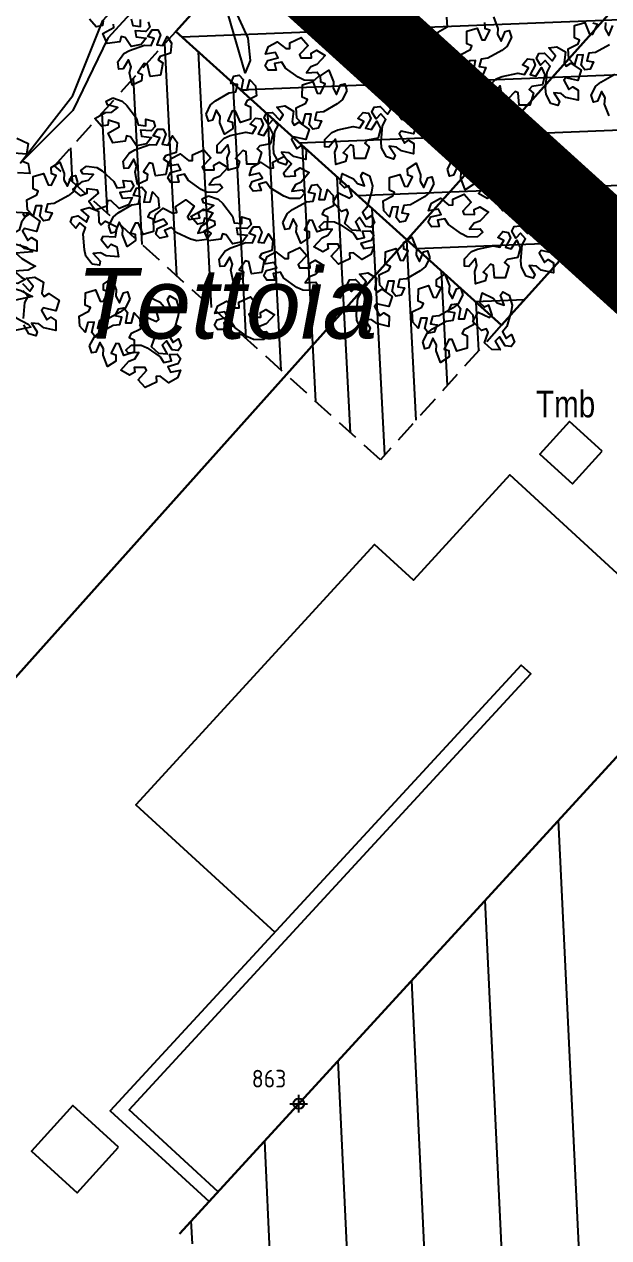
# Model space of a CAD drawing. Extents: x 9555 to 11275, y -8412 to -6382.
# Drawn here: x 10034.54 to 10041.16, y -8107.61 to -8093.87 of the extents above; entities that cross this region are included whole.
import ezdxf
from ezdxf.enums import TextEntityAlignment as Align

# ---------------------------------------------------------------- set-up
doc = ezdxf.new("R2010")
doc.units = 0
doc.header["$MEASUREMENT"] = 0
doc.header["$XCLIPFRAME"] = 2
doc.header["$PDMODE"] = 33
doc.header["$PDSIZE"] = 0.12
doc.linetypes.add('HIDDEN', pattern=[0.375, 0.25, -0.125])
doc.linetypes.add('TRATTEGGIATA', pattern=[0.75, 0.5, -0.25])
doc.layers.get('0').update_dxf_attribs({"color": 53, "lineweight": 50})
for name, color, linetype in [('02_CAT', 7, 'Continuous'), ('GEI-Nome_P', 6, 'Continuous'), ('GEI-Punti', 7, 'Continuous'), ('GEI-Simboli', 6, 'Continuous'), ('Immagine', 181, 'Continuous'), ('Ril-Albero', 104, 'Continuous'), ('Ril-Fabbr-Tettoia', 7, 'HIDDEN'), ('Ril-Fabbr_Retino', 8, 'Continuous'), ('Ril-Muretto', 200, 'Continuous'), ('Ril-Struttura_cls', 4, 'Continuous'), ('Ril-Tombino', 5, 'Continuous')]:
    doc.layers.add(name, color=color, linetype=linetype)
for name, color, linetype, lineweight in [('Fgl.957E_Estratto', 5, 'Continuous', 30), ('Ril-Fabbr', 9, 'Continuous', 30), ('Ril-Fabbr_Container-Prefabbricato', 7, 'Continuous', 30), ('x Area Rilievo', 1, 'Continuous', 15)]:
    doc.layers.add(name, color=color, linetype=linetype, lineweight=lineweight)
doc.styles.add('ArialCorsivo', font='ariali.ttf')
doc.styles.add('HELVLA', font='helvl', dxfattribs={"width": 0.8})
doc.styles.get("Standard").update_dxf_attribs({"font": 'isocp.shx'})
picture_1 = doc.add_image_def('image2.png', size_in_pixel=(4950, 3510))
picture_2 = doc.add_image_def('image3.png', size_in_pixel=(3510, 4950))

# ---------------------------------------------------------------- blocks, each defined once
blk = doc.blocks.new('ALB_02Generico')
at = {"layer": 'Ril-Albero'}
blk.add_lwpolyline([(-0.088, 1.527), (-0.035, 1.617), (0.037, 1.727), (0.041, 1.607), (0.111, 1.534), (0.164, 1.623), (0.226, 1.697), (0.221, 1.593), (0.332, 1.652), (0.317, 1.564), (0.314, 1.459), (0.4, 1.486), (0.516, 1.609), (0.591, 1.64), (0.569, 1.567), (0.568, 1.515), (0.562, 1.411), (0.54, 1.338), (0.627, 1.365), (0.645, 1.425), (0.726, 1.519), (0.77, 1.532), (0.749, 1.328), (0.707, 1.236), (0.724, 1.204), (0.744, 1.224), (0.799, 1.274), (0.885, 1.34), (0.935, 1.378), (0.933, 1.286), (0.904, 1.189), (0.886, 1.128), (0.923, 1.117), (0.981, 1.139), (1.06, 1.181), (1.132, 1.199), (1.147, 1.115), (1.129, 1.055), (1.054, 0.985), (1.008, 0.92), (0.901, 0.872), (1.137, 0.868), (1.267, 0.907), (1.363, 0.919), (1.441, 0.869), (1.329, 0.757), (1.279, 0.68), (1.364, 0.654), (1.451, 0.681), (1.502, 0.678), (1.62, 0.669), (1.55, 0.571), (1.535, 0.523), (1.525, 0.487), (1.462, 0.453), (1.359, 0.418), (1.444, 0.353), (1.542, 0.324), (1.601, 0.306), (1.667, 0.259), (1.492, 0.245), (1.553, 0.188), (1.642, 0.134), (1.699, 0.104), (1.62, 0.062), (1.472, 0.054), (1.546, -0.009), (1.591, -0.035), (1.513, -0.077), (1.312, -0.043), (1.434, -0.119), (1.543, -0.152), (1.668, -0.216), (1.486, -0.254), (1.37, -0.245), (1.348, -0.318), (1.376, -0.353), (1.496, -0.442), (1.621, -0.507), (1.649, -0.541), (1.466, -0.579), (1.293, -0.539), (1.45, -0.679), (1.386, -0.673), (1.408, -0.773), (1.333, -0.802), (1.2, -0.762), (1.279, -0.852), (1.35, -0.926), (1.184, -0.902), (1.291, -0.987), (1.228, -1.022), (1.302, -1.083), (1.03, -1.107), (0.932, -1.037), (0.879, -0.994), (0.875, -1.099), (0.932, -1.17), (0.932, -1.342), (0.859, -1.451), (0.804, -1.461), (0.773, -1.345), (0.706, -1.26), (0.656, -1.337), (0.68, -1.437), (0.603, -1.599), (0.471, -1.559), (0.377, -1.478), (0.356, -1.326), (0.296, -1.439), (0.283, -1.528), (0.189, -1.487), (0.196, -1.423), (0.117, -1.465), (0.091, -1.549), (0.008, -1.471), (-0.074, -1.658), (-0.092, -1.719), (-0.179, -1.613), (-0.222, -1.535), (-0.231, -1.479), (-0.303, -1.496), (-0.328, -1.581), (-0.448, -1.585), (-0.399, -1.508), (-0.373, -1.423), (-0.46, -1.449), (-0.519, -1.339), (-0.604, -1.446), (-0.736, -1.445), (-0.859, -1.42), (-0.95, -1.327), (-0.921, -1.271), (-0.969, -1.256), (-1.053, -1.23), (-1.039, -1.182), (-0.938, -1.107), (-0.912, -1.023), (-0.94, -1.027), (-1.035, -1.037), (-1.135, -1.061), (-1.227, -1.059), (-1.328, -1.002), (-1.261, -0.957), (-1.196, -0.87), (-1.257, -0.852), (-1.342, -0.826), (-1.266, -0.757), (-1.283, -0.725), (-1.333, -0.71), (-1.26, -0.601), (-1.153, -0.553), (-1.237, -0.528), (-1.37, -0.528), (-1.49, -0.531), (-1.558, -0.497), (-1.61, -0.362), (-1.494, -0.372), (-1.407, -0.345), (-1.393, -0.296), (-1.478, -0.271), (-1.561, -0.245), (-1.498, -0.211), (-1.425, -0.141), (-1.253, -0.14), (-1.141, -0.122), (-1.163, -0.062), (-1.303, -0.046), (-1.488, -0.044), (-1.589, 0.013), (-1.644, 0.136), (-1.58, 0.13), (-1.525, 0.18), (-1.582, 0.21), (-1.529, 0.259), (-1.583, 0.382), (-1.496, 0.368), (-1.417, 0.41), (-1.467, 0.466), (-1.347, 0.508), (-1.519, 0.639), (-1.379, 0.624), (-1.312, 0.669), (-1.458, 0.793), (-1.342, 0.785), (-1.308, 0.946), (-1.175, 0.906), (-1.212, 1.128), (-1.083, 1.076), (-0.98, 1.071), (-0.982, 1.151), (-1.078, 1.18), (-1.042, 1.301), (-0.977, 1.255), (-0.879, 1.225), (-0.844, 1.215), (-0.826, 1.275), (-0.933, 1.401), (-0.848, 1.375), (-0.739, 1.342), (-0.714, 1.427), (-0.749, 1.53), (-0.642, 1.444), (-0.52, 1.368), (-0.452, 1.242), (-0.419, 1.35), (-0.499, 1.481), (-0.448, 1.65), (-0.42, 1.615), (-0.359, 1.636), (-0.302, 1.698), (-0.273, 1.663), (-0.243, 1.588), (-0.147, 1.598), (-0.145, 1.559)], close=True, dxfattribs=at)
at = {"layer": 'Ril-Albero', "const_width": 0.113, "flags": 128}
blk.add_lwpolyline([(-0.056, 0, 1), (0.056, 0, 1)], format="xyb", close=True, dxfattribs=at)
blk = doc.blocks.new('ALB_PIOPPO')
at = {"layer": 'Ril-Albero'}
for points in [[(-0.0092, -0.1201), (-0.0656, -0.3295), (-0.1623, -0.4342), (-0.2751, -0.6677), (-0.4444, -0.8368), (-0.2751, -0.6194), (-0.1784, -0.3778), (-0.0978, -0.2892), (-0.0656, -0.1926)], [(0.152, -0.1362), (0.2245, -0.2812), (0.2487, -0.3456), (0.289, -0.4342), (0.2971, -0.5066), (0.281, -0.5469), (0.2245, -0.3536), (0.2004, -0.2892), (0.1198, -0.2006), (0.0956, -0.1443)], [(-0.0869, -0.3725), (-0.0816, -0.3938), (-0.0572, -0.3965), (-0.0567, -0.3749)], [(-0.032, -0.3818), (-0.0268, -0.3987), (-0.04, -0.4126), (-0.04, -0.4126), (-0.0743, -0.4106), (-0.071, -0.4298), (-0.0385, -0.4341), (-0.0552, -0.4546), (-0.087, -0.4611), (-0.1071, -0.4323), (-0.1194, -0.4289), (-0.1242, -0.4465), (-0.1242, -0.4465), (-0.1642, -0.4514), (-0.1785, -0.42), (-0.1436, -0.4003), (-0.1443, -0.3896)], [(-0.1773, -0.3789), (-0.1802, -0.3942), (-0.2002, -0.3977), (-0.222, -0.3733)], [(0.9304, -0.3672), (0.9333, -0.3995), (0.9024, -0.4162), (0.8975, -0.428), (0.9145, -0.4348), (0.9145, -0.4348), (0.9148, -0.4751), (0.882, -0.4857), (0.8664, -0.4488), (0.8557, -0.4483), (0.8413, -0.4799), (0.8562, -0.4845), (0.8574, -0.5047), (0.8307, -0.5236), (0.8151, -0.4867), (0.816, -0.4666), (0.804, -0.446), (0.7919, -0.4776), (0.7787, -0.4811), (0.7711, -0.4586), (0.7854, -0.429), (0.8011, -0.4157), (0.8453, -0.3894)], [(1.4567, -0.456), (1.4118, -0.4812), (1.39, -0.4835), (1.384, -0.5073), (1.4053, -0.5108), (1.3951, -0.5342), (1.3776, -0.5371), (1.3657, -0.5221), (1.3657, -0.5221), (1.3724, -0.4884), (1.3529, -0.489), (1.3442, -0.5206), (1.3261, -0.5012), (1.3241, -0.4689), (1.3554, -0.4529), (1.3605, -0.4412), (1.3438, -0.434), (1.3438, -0.434), (1.3444, -0.3937), (1.3775, -0.3839), (1.3922, -0.4212), (1.4029, -0.422), (1.418, -0.3908), (1.4033, -0.3857)], [(1.4444, -0.3846), (1.443, -0.4047), (1.4545, -0.4256), (1.4674, -0.3942)], [(1.0822, -0.3658), (1.0969, -0.403), (1.0955, -0.4231), (1.107, -0.444), (1.1199, -0.4127), (1.1331, -0.4096), (1.1402, -0.4322), (1.1252, -0.4614), (1.1092, -0.4744), (1.0644, -0.4996), (1.0425, -0.502), (1.0365, -0.5257), (1.0578, -0.5292), (1.0476, -0.5527), (1.0301, -0.5555), (1.0182, -0.5406), (1.0182, -0.5406), (1.0249, -0.5068), (1.0054, -0.5074), (0.9967, -0.5391), (0.9786, -0.5197), (0.9766, -0.4873), (1.0079, -0.4714), (1.0131, -0.4596), (0.9963, -0.4524), (0.9963, -0.4524), (0.9969, -0.4121), (1.03, -0.4024), (1.0447, -0.4397), (1.0554, -0.4404), (1.0705, -0.4092), (1.0558, -0.4042), (1.055, -0.384)], [(1.4559, -0.6849), (1.4414, -0.6476), (1.4429, -0.6275), (1.4315, -0.6066), (1.4184, -0.6379), (1.4052, -0.6409), (1.3982, -0.6182), (1.4133, -0.5891), (1.4294, -0.5762), (1.4743, -0.5511)], [(-0.4563, -0.7566), (-0.4202, -0.7744), (-0.4254, -0.8084), (-0.4654, -0.8058)], [(-0.438, -0.831), (-0.4194, -0.8389), (-0.4146, -0.8713), (-0.4545, -0.8686)], [(-0.4372, -1.0005), (-0.4304, -1.0113), (-0.415, -1.0016), (-0.415, -1.0016), (-0.3821, -1.0249), (-0.3928, -1.0577), (-0.4318, -1.0487), (-0.4385, -1.0571), (-0.4213, -1.0872), (-0.4088, -1.0779), (-0.3918, -1.0887), (-0.3921, -1.1215), (-0.4311, -1.1125), (-0.4469, -1.1)], [(-0.435, -1.3383), (-0.4305, -1.2871), (-0.4201, -1.2677), (-0.4363, -1.2493)], [(-0.4381, -1.2258), (-0.4141, -1.2504), (-0.4036, -1.234), (-0.4248, -1.209), (-0.3985, -1.205), (-0.3707, -1.2216), (-0.3753, -1.2565), (-0.3685, -1.2673), (-0.3531, -1.2576), (-0.3531, -1.2576), (-0.3202, -1.2809), (-0.3309, -1.3137), (-0.3699, -1.3047), (-0.3766, -1.3132), (-0.3594, -1.3432), (-0.3469, -1.3339), (-0.3299, -1.3448), (-0.3302, -1.3775), (-0.3692, -1.3685), (-0.385, -1.356), (-0.4087, -1.3537), (-0.3902, -1.382), (-0.3951, -1.3947), (-0.4178, -1.3877), (-0.4334, -1.3588)]]:
    blk.add_lwpolyline(points, dxfattribs=at)
for points in [[(-0.1301, -0.5109), (-0.1106, -0.4845), (-0.0927, -0.4743), (-0.0443, -0.4568), (-0.0224, -0.458), (-0.0126, -0.4356), (-0.0331, -0.4287), (-0.0191, -0.4072), (-0.0014, -0.4073), (0.0079, -0.4239), (0.0079, -0.4239), (-0.0042, -0.4562), (0.0151, -0.4587), (0.0289, -0.4289), (0.0435, -0.451), (0.0402, -0.4833), (0.0067, -0.4939), (-0.0002, -0.5046), (0.0151, -0.5145), (0.0151, -0.5145), (0.0079, -0.5541), (-0.0263, -0.5583), (-0.0347, -0.5192), (-0.0452, -0.5167), (-0.0652, -0.5449), (-0.0514, -0.5523), (-0.054, -0.5724), (-0.0838, -0.5859), (-0.0922, -0.5468), (-0.0875, -0.5272), (-0.0955, -0.5047), (-0.1134, -0.5335), (-0.1269, -0.5344)], [(0.7173, -0.5811), (0.6973, -0.5551), (0.6924, -0.5351), (0.6887, -0.4838), (0.6959, -0.463), (0.6769, -0.4474), (0.6647, -0.4653), (0.6478, -0.446), (0.6528, -0.429), (0.6713, -0.4246), (0.6713, -0.4246), (0.699, -0.445), (0.7068, -0.4271), (0.6819, -0.4058), (0.7071, -0.3977), (0.7373, -0.4097), (0.7383, -0.4448), (0.7467, -0.4544), (0.7604, -0.4423), (0.7604, -0.4423), (0.7966, -0.4601), (0.7913, -0.4941), (0.7513, -0.4915), (0.7461, -0.5009), (0.7678, -0.5279), (0.7787, -0.5167), (0.7973, -0.5247), (0.8022, -0.557), (0.7622, -0.5544), (0.7447, -0.5446), (0.7208, -0.5461), (0.7436, -0.5711), (0.7408, -0.5844)], [(0.5037, -0.5711), (0.4709, -0.5698), (0.4524, -0.5608), (0.4106, -0.5309), (0.3992, -0.5121), (0.3751, -0.5167), (0.381, -0.5375), (0.3554, -0.5381), (0.3454, -0.5235), (0.3539, -0.5064), (0.3539, -0.5064), (0.3873, -0.4982), (0.3785, -0.4808), (0.3462, -0.4863), (0.3561, -0.4617), (0.3846, -0.4462), (0.4123, -0.4678), (0.4251, -0.4675), (0.4245, -0.4492), (0.4245, -0.4492), (0.4613, -0.4328), (0.4841, -0.4586), (0.4565, -0.4877), (0.4604, -0.4977), (0.4951, -0.4982), (0.4934, -0.4827), (0.5114, -0.4735), (0.5394, -0.4904), (0.5118, -0.5195), (0.4931, -0.5267), (0.479, -0.546), (0.5128, -0.5445), (0.5212, -0.5551)], [(1.268, -0.645), (1.2524, -0.6161), (1.2507, -0.5956), (1.2553, -0.5443), (1.2657, -0.525), (1.2495, -0.5066), (1.2346, -0.5222), (1.221, -0.5005), (1.2286, -0.4845), (1.2476, -0.4831), (1.2476, -0.4831), (1.2717, -0.5077), (1.2822, -0.4913), (1.261, -0.4662), (1.2872, -0.4623), (1.3151, -0.4789), (1.3105, -0.5138), (1.3173, -0.5246), (1.3327, -0.5149), (1.3327, -0.5149), (1.3655, -0.5382), (1.3549, -0.571), (1.3159, -0.562), (1.3092, -0.5704), (1.3263, -0.6005), (1.3388, -0.5912), (1.3559, -0.6021), (1.3556, -0.6348), (1.3165, -0.6258), (1.3008, -0.6133), (1.277, -0.6109), (1.2955, -0.6393), (1.2906, -0.652)], [(1.0686, -0.5894), (1.0915, -0.5659), (1.1106, -0.5582), (1.1609, -0.5473), (1.1825, -0.5514), (1.1952, -0.5305), (1.1758, -0.5209), (1.1925, -0.5015), (1.2101, -0.5039), (1.217, -0.5217), (1.217, -0.5217), (1.2008, -0.552), (1.2195, -0.5571), (1.2371, -0.5294), (1.2487, -0.5533), (1.2412, -0.5848), (1.2065, -0.5909), (1.1982, -0.6005), (1.2121, -0.6124), (1.2121, -0.6124), (1.1996, -0.6507), (1.1652, -0.6503), (1.1621, -0.6104), (1.152, -0.6065), (1.1284, -0.6318), (1.1411, -0.641), (1.1358, -0.6605), (1.1045, -0.67), (1.1014, -0.63), (1.1087, -0.6113), (1.1038, -0.5879), (1.0822, -0.614), (1.0687, -0.6131)], [(0.6092, -0.6046), (0.5942, -0.6338), (0.5782, -0.6468), (0.5334, -0.672), (0.5115, -0.6744), (0.5055, -0.6982), (0.5269, -0.7016), (0.5166, -0.7251), (0.4991, -0.7279), (0.4873, -0.713), (0.4873, -0.713), (0.4939, -0.6792), (0.4745, -0.6798), (0.4658, -0.7115), (0.4477, -0.6921), (0.4456, -0.6597), (0.477, -0.6438), (0.4821, -0.6321), (0.4653, -0.6248), (0.4653, -0.6248), (0.466, -0.5846), (0.499, -0.5748), (0.5137, -0.6121), (0.5245, -0.6128), (0.5396, -0.5817), (0.5248, -0.5766), (0.5241, -0.5564), (0.5513, -0.5382), (0.5659, -0.5754), (0.5645, -0.5955), (0.576, -0.6164), (0.589, -0.5851), (0.6022, -0.582)], [(0.9567, -0.5862), (0.9417, -0.6154), (0.9257, -0.6284), (0.8809, -0.6536), (0.859, -0.656), (0.853, -0.6797), (0.8744, -0.6832), (0.8641, -0.7067), (0.8466, -0.7095), (0.8347, -0.6945), (0.8347, -0.6945), (0.8414, -0.6608), (0.8219, -0.6614), (0.8132, -0.693), (0.7952, -0.6736), (0.7931, -0.6413), (0.8245, -0.6253), (0.8296, -0.6136), (0.8128, -0.6064), (0.8128, -0.6064), (0.8135, -0.5661), (0.8465, -0.5564), (0.8612, -0.5936), (0.872, -0.5944), (0.8871, -0.5632), (0.8723, -0.5582), (0.8716, -0.538), (0.8988, -0.5197), (0.9134, -0.557), (0.912, -0.5771), (0.9235, -0.598), (0.9365, -0.5667), (0.9497, -0.5636)], [(0.1548, -0.6796), (0.1691, -0.65), (0.1847, -0.6367), (0.2289, -0.6104), (0.2507, -0.6074), (0.2561, -0.5835), (0.2347, -0.5806), (0.2444, -0.5569), (0.2618, -0.5536), (0.274, -0.5683), (0.274, -0.5683), (0.2682, -0.6022), (0.2877, -0.6011), (0.2956, -0.5692), (0.3141, -0.5882), (0.317, -0.6205), (0.286, -0.6372), (0.2812, -0.649), (0.2982, -0.6558), (0.2982, -0.6558), (0.2985, -0.6961), (0.2657, -0.7067), (0.2501, -0.6698), (0.2393, -0.6693), (0.225, -0.7009), (0.2399, -0.7055), (0.2411, -0.7257), (0.2144, -0.7446), (0.1988, -0.7077), (0.1997, -0.6876), (0.1877, -0.667), (0.1755, -0.6986), (0.1624, -0.7021)], [(-0.1468, -0.6272), (-0.1158, -0.638), (-0.1007, -0.6521), (-0.0696, -0.693), (-0.0642, -0.7143), (-0.0399, -0.717), (-0.0394, -0.6954), (-0.0147, -0.7023), (-0.0095, -0.7192), (-0.0227, -0.733), (-0.0227, -0.733), (-0.057, -0.7311), (-0.0537, -0.7503), (-0.0212, -0.7545), (-0.0379, -0.7751), (-0.0696, -0.7816), (-0.0898, -0.7528), (-0.1021, -0.7493), (-0.1069, -0.7669), (-0.1069, -0.7669), (-0.1469, -0.7718), (-0.1611, -0.7405), (-0.1262, -0.7208), (-0.127, -0.71), (-0.1599, -0.6994), (-0.1629, -0.7147), (-0.1828, -0.7182), (-0.2046, -0.6938), (-0.1697, -0.6741), (-0.1497, -0.6728), (-0.1305, -0.6585), (-0.1634, -0.65), (-0.1682, -0.6373)], [(0.3895, -0.8358), (0.3739, -0.807), (0.3723, -0.7864), (0.3769, -0.7352), (0.3873, -0.7158), (0.3711, -0.6974), (0.3561, -0.7131), (0.3426, -0.6913), (0.3501, -0.6753), (0.3692, -0.674), (0.3692, -0.674), (0.3932, -0.6986), (0.4037, -0.6821), (0.3826, -0.6571), (0.4088, -0.6532), (0.4366, -0.6698), (0.4321, -0.7046), (0.4388, -0.7155), (0.4543, -0.7057), (0.4543, -0.7057), (0.4871, -0.7291), (0.4765, -0.7618), (0.4374, -0.7529), (0.4307, -0.7613), (0.4479, -0.7914), (0.4604, -0.7821), (0.4775, -0.7929), (0.4771, -0.8256), (0.4381, -0.8166), (0.4224, -0.8041), (0.3986, -0.8018), (0.4171, -0.8302), (0.4122, -0.8428)], [(0.737, -0.8174), (0.7214, -0.7885), (0.7198, -0.768), (0.7243, -0.7168), (0.7347, -0.6974), (0.7186, -0.679), (0.7036, -0.6946), (0.6901, -0.6729), (0.6976, -0.6569), (0.7167, -0.6555), (0.7167, -0.6555), (0.7407, -0.6801), (0.7512, -0.6637), (0.7301, -0.6387), (0.7563, -0.6347), (0.7841, -0.6513), (0.7795, -0.6862), (0.7863, -0.697), (0.8018, -0.6873), (0.8018, -0.6873), (0.8346, -0.7106), (0.824, -0.7434), (0.7849, -0.7344), (0.7782, -0.7429), (0.7954, -0.773), (0.8079, -0.7636), (0.825, -0.7745), (0.8246, -0.8072), (0.7856, -0.7982), (0.7698, -0.7857), (0.7461, -0.7834), (0.7646, -0.8117), (0.7597, -0.8244)], [(1.0629, -0.7056), (1.0479, -0.7348), (1.0319, -0.7477), (0.9871, -0.7729), (0.9652, -0.7753), (0.9592, -0.7991), (0.9806, -0.8026), (0.9703, -0.826), (0.9528, -0.8288), (0.9409, -0.8139), (0.9409, -0.8139), (0.9476, -0.7801), (0.9281, -0.7808), (0.9194, -0.8124), (0.9014, -0.793), (0.8993, -0.7606), (0.9307, -0.7447), (0.9358, -0.733), (0.919, -0.7258), (0.919, -0.7258), (0.9197, -0.6855), (0.9527, -0.6757), (0.9674, -0.713), (0.9781, -0.7138), (0.9933, -0.6826), (0.9785, -0.6775), (0.9778, -0.6573), (1.005, -0.6391), (1.0196, -0.6764), (1.0182, -0.6964), (1.0297, -0.7174), (1.0427, -0.686), (1.0558, -0.6829)], [(0.1902, -0.7802), (0.2131, -0.7567), (0.2322, -0.749), (0.2825, -0.7381), (0.304, -0.7423), (0.3168, -0.7213), (0.2974, -0.7117), (0.3141, -0.6923), (0.3316, -0.6948), (0.3386, -0.7125), (0.3386, -0.7125), (0.3223, -0.7428), (0.3411, -0.748), (0.3587, -0.7203), (0.3703, -0.7441), (0.3627, -0.7757), (0.3281, -0.7817), (0.3198, -0.7914), (0.3337, -0.8032), (0.3337, -0.8032), (0.3212, -0.8415), (0.2867, -0.8411), (0.2837, -0.8012), (0.2736, -0.7973), (0.25, -0.8227), (0.2626, -0.8319), (0.2574, -0.8514), (0.226, -0.8608), (0.223, -0.8209), (0.2302, -0.8021), (0.2254, -0.7787), (0.2038, -0.8049), (0.1903, -0.804)], [(0.5377, -0.7618), (0.5606, -0.7383), (0.5797, -0.7306), (0.6299, -0.7197), (0.6515, -0.7238), (0.6643, -0.7029), (0.6449, -0.6933), (0.6616, -0.6739), (0.6791, -0.6763), (0.6861, -0.6941), (0.6861, -0.6941), (0.6698, -0.7244), (0.6886, -0.7295), (0.7062, -0.7019), (0.7178, -0.7257), (0.7102, -0.7572), (0.6756, -0.7633), (0.6672, -0.773), (0.6812, -0.7848), (0.6812, -0.7848), (0.6687, -0.8231), (0.6342, -0.8227), (0.6311, -0.7828), (0.6211, -0.7789), (0.5975, -0.8042), (0.6101, -0.8134), (0.6049, -0.8329), (0.5735, -0.8424), (0.5705, -0.8024), (0.5777, -0.7837), (0.5729, -0.7603), (0.5513, -0.7864), (0.5378, -0.7855)], [(1.2129, -0.7067), (1.2223, -0.7382), (1.2198, -0.7586), (1.2049, -0.8078), (1.1907, -0.8247), (1.2028, -0.846), (1.2207, -0.8337), (1.2295, -0.8578), (1.2188, -0.8719), (1.1999, -0.8693), (1.1999, -0.8693), (1.1813, -0.8404), (1.1677, -0.8543), (1.1834, -0.8831), (1.1569, -0.8816), (1.133, -0.8597), (1.1446, -0.8265), (1.1402, -0.8145), (1.1231, -0.8209), (1.1231, -0.8209), (1.0957, -0.7914), (1.1128, -0.7615), (1.1492, -0.7782), (1.1574, -0.7713), (1.1468, -0.7383), (1.1326, -0.7449), (1.1181, -0.7308), (1.1251, -0.6989), (1.1615, -0.7156), (1.1744, -0.7311), (1.1971, -0.7382), (1.1848, -0.7066), (1.1922, -0.6953)], [(-0.1128, -0.8314), (-0.0932, -0.805), (-0.0753, -0.7948), (-0.027, -0.7773), (-0.005, -0.7785), (0.0048, -0.756), (-0.0157, -0.7491), (-0.0018, -0.7276), (0.0159, -0.7277), (0.0252, -0.7444), (0.0252, -0.7444), (0.0131, -0.7766), (0.0324, -0.7792), (0.0462, -0.7494), (0.0609, -0.7715), (0.0576, -0.8038), (0.0241, -0.8144), (0.0171, -0.8251), (0.0325, -0.835), (0.0325, -0.835), (0.0252, -0.8746), (-0.009, -0.8788), (-0.0174, -0.8396), (-0.0278, -0.8371), (-0.0478, -0.8654), (-0.0341, -0.8728), (-0.0367, -0.8929), (-0.0665, -0.9064), (-0.0748, -0.8672), (-0.0702, -0.8477), (-0.0781, -0.8252), (-0.096, -0.8539), (-0.1095, -0.8548)], [(0.9337, -0.857), (0.9487, -0.8278), (0.9648, -0.8149), (1.0097, -0.7899), (1.0316, -0.7876), (1.0377, -0.7638), (1.0163, -0.7603), (1.0267, -0.7368), (1.0441, -0.7341), (1.056, -0.7491), (1.056, -0.7491), (1.0492, -0.7828), (1.0687, -0.7822), (1.0775, -0.7506), (1.0955, -0.7701), (1.0974, -0.8025), (1.066, -0.8183), (1.0609, -0.83), (1.0776, -0.8373), (1.0776, -0.8373), (1.0768, -0.8775), (1.0437, -0.8872), (1.0292, -0.8499), (1.0184, -0.8491), (1.0032, -0.8802), (1.018, -0.8853), (1.0186, -0.9055), (0.9914, -0.9236), (0.9768, -0.8863), (0.9783, -0.8663), (0.9669, -0.8453), (0.9538, -0.8766), (0.9406, -0.8796)], [(0.1896, -0.9326), (0.1568, -0.9313), (0.1383, -0.9223), (0.0965, -0.8924), (0.0851, -0.8736), (0.061, -0.8782), (0.0669, -0.899), (0.0413, -0.8996), (0.0314, -0.885), (0.0399, -0.8679), (0.0399, -0.8679), (0.0733, -0.8597), (0.0645, -0.8423), (0.0321, -0.8478), (0.042, -0.8232), (0.0705, -0.8077), (0.0982, -0.8293), (0.111, -0.829), (0.1104, -0.8107), (0.1104, -0.8107), (0.1472, -0.7943), (0.17, -0.8201), (0.1425, -0.8492), (0.1463, -0.8592), (0.181, -0.8597), (0.1793, -0.8442), (0.1973, -0.835), (0.2253, -0.8519), (0.1978, -0.881), (0.179, -0.8882), (0.1649, -0.9075), (0.1988, -0.906), (0.2072, -0.9166)], [(0.4573, -0.9512), (0.4245, -0.9522), (0.4054, -0.9444), (0.3617, -0.9174), (0.349, -0.8994), (0.3253, -0.9056), (0.3326, -0.926), (0.3071, -0.9284), (0.2962, -0.9144), (0.3035, -0.8968), (0.3035, -0.8968), (0.3363, -0.8863), (0.3263, -0.8696), (0.2944, -0.8772), (0.3027, -0.8521), (0.33, -0.8346), (0.3591, -0.8543), (0.3719, -0.8532), (0.3701, -0.835), (0.3701, -0.835), (0.4057, -0.8161), (0.4302, -0.8403), (0.4046, -0.8712), (0.4092, -0.881), (0.4438, -0.8791), (0.4411, -0.8637), (0.4584, -0.8533), (0.4875, -0.8683), (0.4619, -0.8992), (0.4437, -0.9076), (0.431, -0.9278), (0.4646, -0.924), (0.4737, -0.9341)], [(-0.26, -0.9005), (-0.275, -0.9297), (-0.291, -0.9427), (-0.3358, -0.9679), (-0.3577, -0.9702), (-0.3637, -0.994), (-0.3423, -0.9975), (-0.3526, -1.0209), (-0.3701, -1.0237), (-0.382, -1.0088), (-0.382, -1.0088), (-0.3753, -0.9751), (-0.3948, -0.9757), (-0.4035, -1.0073), (-0.4215, -0.9879), (-0.4236, -0.9555), (-0.3923, -0.9396), (-0.3871, -0.9279), (-0.4039, -0.9207), (-0.4039, -0.9207), (-0.4032, -0.8804), (-0.3702, -0.8706), (-0.3555, -0.9079), (-0.3448, -0.9087), (-0.3297, -0.8775), (-0.3444, -0.8724), (-0.3451, -0.8522), (-0.318, -0.834), (-0.3033, -0.8713), (-0.3047, -0.8913), (-0.2932, -0.9123), (-0.2803, -0.8809), (-0.2671, -0.8778)], [(-0.231, -0.847), (-0.1985, -0.8518), (-0.1811, -0.8627), (-0.1428, -0.8971), (-0.1335, -0.917), (-0.1091, -0.9151), (-0.1127, -0.8937), (-0.0872, -0.8959), (-0.0789, -0.9115), (-0.0892, -0.9276), (-0.0892, -0.9276), (-0.1233, -0.9321), (-0.1164, -0.9504), (-0.0837, -0.9484), (-0.0962, -0.9718), (-0.1262, -0.9841), (-0.1514, -0.9596), (-0.1641, -0.9585), (-0.1656, -0.9767), (-0.1656, -0.9767), (-0.2039, -0.989), (-0.2238, -0.9609), (-0.1932, -0.935), (-0.196, -0.9246), (-0.2304, -0.9203), (-0.2304, -0.9359), (-0.2493, -0.9431), (-0.2753, -0.9232), (-0.2447, -0.8974), (-0.2253, -0.8922), (-0.2092, -0.8746), (-0.243, -0.8724), (-0.2502, -0.8609)], [(0.8903, -0.9045), (0.8754, -0.9337), (0.8593, -0.9467), (0.8145, -0.9719), (0.7927, -0.9743), (0.7866, -0.998), (0.808, -1.0015), (0.7977, -1.025), (0.7803, -1.0278), (0.7684, -1.0128), (0.7684, -1.0128), (0.775, -0.9791), (0.7556, -0.9797), (0.7469, -1.0113), (0.7288, -0.992), (0.7268, -0.9596), (0.7581, -0.9436), (0.7632, -0.9319), (0.7464, -0.9247), (0.7464, -0.9247), (0.7471, -0.8844), (0.7802, -0.8747), (0.7948, -0.9119), (0.8056, -0.9127), (0.8207, -0.8815), (0.8059, -0.8765), (0.8052, -0.8563), (0.8324, -0.838), (0.847, -0.8753), (0.8456, -0.8954), (0.8572, -0.9163), (0.8701, -0.885), (0.8833, -0.8819)], [(1.0674, -0.8539), (1.1002, -0.8543), (1.119, -0.8628), (1.1615, -0.8917), (1.1734, -0.9102), (1.1973, -0.905), (1.1909, -0.8844), (1.2165, -0.8831), (1.2268, -0.8975), (1.2187, -0.9148), (1.2187, -0.9148), (1.1855, -0.9239), (1.1948, -0.941), (1.227, -0.9347), (1.2177, -0.9595), (1.1896, -0.9758), (1.1614, -0.9548), (1.1486, -0.9555), (1.1496, -0.9737), (1.1496, -0.9737), (1.1132, -0.991), (1.0898, -0.9658), (1.1166, -0.9361), (1.1125, -0.9261), (1.0779, -0.9265), (1.0799, -0.9419), (1.0621, -0.9516), (1.0337, -0.9354), (1.0606, -0.9056), (1.0791, -0.898), (1.0927, -0.8783), (1.0589, -0.8807), (1.0503, -0.8703)], [(0.682, -0.8791), (0.6914, -0.9106), (0.6888, -0.931), (0.6739, -0.9802), (0.6598, -0.9971), (0.6719, -1.0184), (0.6897, -1.0061), (0.6985, -1.0302), (0.6879, -1.0443), (0.669, -1.0417), (0.669, -1.0417), (0.6504, -1.0128), (0.6368, -1.0267), (0.6524, -1.0555), (0.6259, -1.0541), (0.6021, -1.0321), (0.6136, -0.9989), (0.6092, -0.9869), (0.5921, -0.9933), (0.5921, -0.9933), (0.5647, -0.9638), (0.5818, -0.9339), (0.6182, -0.9506), (0.6265, -0.9437), (0.6158, -0.9108), (0.6017, -0.9173), (0.5872, -0.9032), (0.5942, -0.8713), (0.6305, -0.888), (0.6434, -0.9035), (0.6662, -0.9106), (0.6538, -0.8791), (0.6612, -0.8677)], [(-0.1593, -1.0411), (-0.145, -1.0115), (-0.1293, -0.9982), (-0.0851, -0.9719), (-0.0633, -0.9689), (-0.0579, -0.945), (-0.0794, -0.9421), (-0.0697, -0.9184), (-0.0523, -0.9151), (-0.04, -0.9298), (-0.04, -0.9298), (-0.0458, -0.9637), (-0.0264, -0.9626), (-0.0185, -0.9307), (0.0001, -0.9497), (0.0029, -0.982), (-0.028, -0.9987), (-0.0329, -1.0105), (-0.0159, -1.0173), (-0.0159, -1.0173), (-0.0156, -1.0576), (-0.0484, -1.0682), (-0.064, -1.0313), (-0.0747, -1.0308), (-0.0891, -1.0624), (-0.0742, -1.067), (-0.073, -1.0872), (-0.0997, -1.1061), (-0.1153, -1.0692), (-0.1143, -1.0491), (-0.1264, -1.0285), (-0.1385, -1.0601), (-0.1517, -1.0636)], [(0.4027, -1.0294), (0.4178, -1.0002), (0.4338, -0.9873), (0.4787, -0.9623), (0.5006, -0.96), (0.5067, -0.9362), (0.4854, -0.9327), (0.4957, -0.9092), (0.5132, -0.9065), (0.525, -0.9215), (0.525, -0.9215), (0.5183, -0.9552), (0.5377, -0.9546), (0.5465, -0.9231), (0.5645, -0.9425), (0.5665, -0.9749), (0.5351, -0.9907), (0.5299, -1.0024), (0.5467, -1.0097), (0.5467, -1.0097), (0.5458, -1.05), (0.5128, -1.0596), (0.4982, -1.0223), (0.4875, -1.0215), (0.4723, -1.0526), (0.487, -1.0577), (0.4877, -1.0779), (0.4604, -1.0961), (0.4459, -1.0587), (0.4474, -1.0387), (0.4359, -1.0177), (0.4229, -1.049), (0.4097, -1.0521)], [(1.0303, -1.076), (0.9975, -1.0748), (0.979, -1.0658), (0.9372, -1.0358), (0.9258, -1.017), (0.9017, -1.0216), (0.9076, -1.0425), (0.882, -1.0431), (0.8721, -1.0284), (0.8806, -1.0113), (0.8806, -1.0113), (0.914, -1.0031), (0.9051, -0.9857), (0.8728, -0.9912), (0.8827, -0.9667), (0.9112, -0.9511), (0.9389, -0.9728), (0.9517, -0.9724), (0.9511, -0.9542), (0.9511, -0.9542), (0.9879, -0.9377), (1.0107, -0.9635), (0.9832, -0.9926), (0.987, -1.0027), (1.0217, -1.0032), (1.02, -0.9877), (1.038, -0.9785), (1.066, -0.9954), (1.0384, -1.0244), (1.0197, -1.0316), (1.0056, -1.0509), (1.0395, -1.0494), (1.0478, -1.06)], [(0.1568, -1.0837), (0.1244, -1.0887), (0.1044, -1.0833), (0.0578, -1.0617), (0.043, -1.0454), (0.0203, -1.0544), (0.0299, -1.0738), (0.0049, -1.0792), (-0.0076, -1.0667), (-0.0025, -1.0483), (-0.0025, -1.0483), (0.0288, -1.0339), (0.0169, -1.0185), (-0.0138, -1.03), (-0.0087, -1.004), (0.0163, -0.9834), (0.0476, -0.9994), (0.0601, -0.9967), (0.0561, -0.9789), (0.0561, -0.9789), (0.0892, -0.9559), (0.1164, -0.9769), (0.0948, -1.0107), (0.1005, -1.0198), (0.1346, -1.0138), (0.1301, -0.9989), (0.146, -0.9864), (0.1767, -0.9978), (0.1551, -1.0315), (0.138, -1.0421), (0.1278, -1.0637), (0.1608, -1.0558), (0.171, -1.0647)], [(0.1629, -0.9431), (0.1939, -0.9539), (0.209, -0.9679), (0.2401, -1.0089), (0.2455, -1.0302), (0.2699, -1.0328), (0.2704, -1.0112), (0.295, -1.0181), (0.3002, -1.0351), (0.2871, -1.0489), (0.2871, -1.0489), (0.2527, -1.047), (0.2561, -1.0662), (0.2886, -1.0704), (0.2719, -1.091), (0.2401, -1.0975), (0.22, -1.0686), (0.2077, -1.0652), (0.2028, -1.0828), (0.2028, -1.0828), (0.1629, -1.0877), (0.1486, -1.0563), (0.1835, -1.0366), (0.1828, -1.0259), (0.1498, -1.0152), (0.1468, -1.0305), (0.1269, -1.0341), (0.1051, -1.0097), (0.14, -0.99), (0.1601, -0.9886), (0.1792, -0.9743), (0.1464, -0.9658), (0.1415, -0.9532)], [(-0.2131, -1.1636), (-0.2331, -1.1376), (-0.238, -1.1176), (-0.2417, -1.0663), (-0.2345, -1.0455), (-0.2534, -1.0299), (-0.2657, -1.0478), (-0.2826, -1.0285), (-0.2776, -1.0115), (-0.2591, -1.0071), (-0.2591, -1.0071), (-0.2314, -1.0275), (-0.2236, -1.0096), (-0.2485, -0.9883), (-0.2233, -0.9802), (-0.1931, -0.9922), (-0.1921, -1.0273), (-0.1837, -1.0369), (-0.17, -1.0248), (-0.17, -1.0248), (-0.1338, -1.0426), (-0.1391, -1.0766), (-0.1791, -1.074), (-0.1843, -1.0834), (-0.1626, -1.1104), (-0.1517, -1.0992), (-0.1331, -1.1072), (-0.1282, -1.1395), (-0.1682, -1.1369), (-0.1857, -1.1271), (-0.2096, -1.1286), (-0.1868, -1.1536), (-0.1896, -1.1669)], [(0.197, -1.1472), (0.2165, -1.1209), (0.2344, -1.1107), (0.2828, -1.0931), (0.3047, -1.0944), (0.3145, -1.0719), (0.294, -1.065), (0.308, -1.0435), (0.3257, -1.0436), (0.335, -1.0603), (0.335, -1.0603), (0.3229, -1.0925), (0.3422, -1.095), (0.3559, -1.0653), (0.3706, -1.0874), (0.3673, -1.1196), (0.3338, -1.1302), (0.3268, -1.1409), (0.3422, -1.1508), (0.3422, -1.1508), (0.335, -1.1904), (0.3008, -1.1947), (0.2924, -1.1555), (0.2819, -1.153), (0.2619, -1.1813), (0.2756, -1.1887), (0.273, -1.2087), (0.2432, -1.2223), (0.2349, -1.1831), (0.2396, -1.1635), (0.2316, -1.141), (0.2137, -1.1698), (0.2002, -1.1707)], [(0.5365, -1.0263), (0.5693, -1.0267), (0.588, -1.0352), (0.6306, -1.0641), (0.6424, -1.0827), (0.6664, -1.0775), (0.66, -1.0568), (0.6856, -1.0555), (0.6959, -1.0699), (0.6878, -1.0872), (0.6878, -1.0872), (0.6546, -1.0963), (0.6638, -1.1134), (0.696, -1.1071), (0.6867, -1.1319), (0.6586, -1.1482), (0.6304, -1.1273), (0.6176, -1.1279), (0.6186, -1.1461), (0.6186, -1.1461), (0.5823, -1.1635), (0.5588, -1.1382), (0.5857, -1.1085), (0.5815, -1.0985), (0.5469, -1.0989), (0.549, -1.1143), (0.5312, -1.124), (0.5028, -1.1078), (0.5296, -1.0781), (0.5482, -1.0704), (0.5618, -1.0507), (0.528, -1.0531), (0.5193, -1.0427)], [(1.1883, -1.202), (1.1727, -1.1731), (1.1711, -1.1526), (1.1756, -1.1014), (1.1861, -1.082), (1.1699, -1.0636), (1.1549, -1.0793), (1.1414, -1.0575), (1.1489, -1.0415), (1.168, -1.0402), (1.168, -1.0402), (1.192, -1.0647), (1.2025, -1.0483), (1.1814, -1.0233), (1.2076, -1.0193), (1.2354, -1.036), (1.2309, -1.0708), (1.2376, -1.0817), (1.2531, -1.0719), (1.2531, -1.0719), (1.2859, -1.0952), (1.2753, -1.128), (1.2362, -1.119), (1.2295, -1.1275), (1.2467, -1.1576), (1.2592, -1.1483), (1.2763, -1.1591), (1.2759, -1.1918), (1.2369, -1.1828), (1.2211, -1.1703), (1.1974, -1.168), (1.2159, -1.1964), (1.211, -1.209)], [(0.8771, -1.1432), (0.8621, -1.1724), (0.8461, -1.1854), (0.8012, -1.2106), (0.7794, -1.213), (0.7734, -1.2368), (0.7947, -1.2402), (0.7845, -1.2637), (0.767, -1.2665), (0.7551, -1.2516), (0.7551, -1.2516), (0.7618, -1.2178), (0.7423, -1.2184), (0.7336, -1.2501), (0.7155, -1.2307), (0.7135, -1.1983), (0.7448, -1.1824), (0.7499, -1.1707), (0.7332, -1.1634), (0.7332, -1.1634), (0.7338, -1.1232), (0.7669, -1.1134), (0.7816, -1.1507), (0.7923, -1.1514), (0.8074, -1.1203), (0.7927, -1.1152), (0.7919, -1.095), (0.8191, -1.0768), (0.8338, -1.114), (0.8324, -1.1341), (0.8439, -1.155), (0.8568, -1.1237), (0.87, -1.1206)], [(0.989, -1.1464), (1.0119, -1.1229), (1.031, -1.1152), (1.0813, -1.1043), (1.1028, -1.1085), (1.1156, -1.0875), (1.0962, -1.0779), (1.1129, -1.0585), (1.1304, -1.061), (1.1374, -1.0787), (1.1374, -1.0787), (1.1211, -1.109), (1.1399, -1.1141), (1.1575, -1.0865), (1.1691, -1.1103), (1.1615, -1.1419), (1.1269, -1.1479), (1.1185, -1.1576), (1.1325, -1.1694), (1.1325, -1.1694), (1.12, -1.2077), (1.0855, -1.2073), (1.0825, -1.1674), (1.0724, -1.1635), (1.0488, -1.1889), (1.0614, -1.198), (1.0562, -1.2176), (1.0248, -1.227), (1.0218, -1.1871), (1.029, -1.1683), (1.0242, -1.1449), (1.0026, -1.1711), (0.9891, -1.1701)], [(0.4994, -1.2484), (0.4666, -1.2472), (0.448, -1.2382), (0.4062, -1.2082), (0.3948, -1.1894), (0.3708, -1.1941), (0.3766, -1.2149), (0.351, -1.2155), (0.3411, -1.2009), (0.3496, -1.1838), (0.3496, -1.1838), (0.383, -1.1755), (0.3742, -1.1582), (0.3419, -1.1637), (0.3518, -1.1391), (0.3803, -1.1235), (0.408, -1.1452), (0.4207, -1.1449), (0.4202, -1.1266), (0.4202, -1.1266), (0.457, -1.1102), (0.4798, -1.136), (0.4522, -1.165), (0.4561, -1.1751), (0.4907, -1.1756), (0.4891, -1.1601), (0.5071, -1.1509), (0.5351, -1.1678), (0.5075, -1.1968), (0.4887, -1.2041), (0.4746, -1.2233), (0.5085, -1.2218), (0.5169, -1.2325)], [(-0.0919, -1.2759), (-0.1069, -1.3051), (-0.1229, -1.318), (-0.1677, -1.3432), (-0.1896, -1.3456), (-0.1956, -1.3694), (-0.1743, -1.3729), (-0.1845, -1.3963), (-0.202, -1.3991), (-0.2139, -1.3842), (-0.2139, -1.3842), (-0.2072, -1.3504), (-0.2267, -1.3511), (-0.2354, -1.3827), (-0.2534, -1.3633), (-0.2555, -1.3309), (-0.2242, -1.315), (-0.219, -1.3033), (-0.2358, -1.2961), (-0.2358, -1.2961), (-0.2351, -1.2558), (-0.2021, -1.246), (-0.1874, -1.2833), (-0.1767, -1.2841), (-0.1616, -1.2529), (-0.1763, -1.2478), (-0.177, -1.2276), (-0.1499, -1.2094), (-0.1352, -1.2467), (-0.1366, -1.2667), (-0.1251, -1.2877), (-0.1122, -1.2563), (-0.099, -1.2532)], [(0.6574, -1.3744), (0.6418, -1.3456), (0.6401, -1.325), (0.6447, -1.2738), (0.6551, -1.2544), (0.6389, -1.236), (0.624, -1.2517), (0.6104, -1.2299), (0.618, -1.2139), (0.637, -1.2126), (0.637, -1.2126), (0.6611, -1.2372), (0.6716, -1.2207), (0.6504, -1.1957), (0.6766, -1.1918), (0.7045, -1.2084), (0.6999, -1.2432), (0.7067, -1.2541), (0.7221, -1.2443), (0.7221, -1.2443), (0.7549, -1.2677), (0.7443, -1.3004), (0.7053, -1.2915), (0.6986, -1.2999), (0.7157, -1.33), (0.7282, -1.3207), (0.7453, -1.3315), (0.745, -1.3642), (0.706, -1.3552), (0.6902, -1.3427), (0.6664, -1.3404), (0.6849, -1.3688), (0.68, -1.3814)], [(0.9832, -1.2626), (0.9683, -1.2918), (0.9523, -1.3048), (0.9074, -1.33), (0.8856, -1.3324), (0.8796, -1.3561), (0.9009, -1.3596), (0.8907, -1.3831), (0.8732, -1.3859), (0.8613, -1.3709), (0.8613, -1.3709), (0.868, -1.3372), (0.8485, -1.3378), (0.8398, -1.3694), (0.8217, -1.35), (0.8197, -1.3177), (0.851, -1.3017), (0.8561, -1.29), (0.8394, -1.2828), (0.8394, -1.2828), (0.84, -1.2425), (0.8731, -1.2328), (0.8878, -1.27), (0.8985, -1.2708), (0.9136, -1.2396), (0.8989, -1.2346), (0.8981, -1.2144), (0.9253, -1.1961), (0.94, -1.2334), (0.9386, -1.2535), (0.9501, -1.2744), (0.963, -1.2431), (0.9762, -1.24)], [(1.1333, -1.2638), (1.1427, -1.2952), (1.1401, -1.3157), (1.1252, -1.3649), (1.1111, -1.3817), (1.1232, -1.403), (1.141, -1.3908), (1.1499, -1.4148), (1.1392, -1.4289), (1.1203, -1.4264), (1.1203, -1.4264), (1.1017, -1.3974), (1.0881, -1.4113), (1.1037, -1.4402), (1.0772, -1.4387), (1.0534, -1.4167), (1.0649, -1.3835), (1.0605, -1.3715), (1.0434, -1.3779), (1.0434, -1.3779), (1.016, -1.3484), (1.0331, -1.3185), (1.0695, -1.3352), (1.0778, -1.3283), (1.0671, -1.2954), (1.053, -1.3019), (1.0385, -1.2879), (1.0455, -1.2559), (1.0818, -1.2727), (1.0947, -1.2881), (1.1175, -1.2952), (1.1052, -1.2637), (1.1125, -1.2523)], [(0.0581, -1.277), (0.0675, -1.3085), (0.0649, -1.3289), (0.05, -1.3781), (0.0359, -1.395), (0.048, -1.4163), (0.0658, -1.404), (0.0747, -1.4281), (0.064, -1.4422), (0.0451, -1.4396), (0.0451, -1.4396), (0.0265, -1.4107), (0.0129, -1.4246), (0.0285, -1.4534), (0.0021, -1.4519), (-0.0218, -1.43), (-0.0102, -1.3968), (-0.0146, -1.3848), (-0.0318, -1.3912), (-0.0318, -1.3912), (-0.0591, -1.3617), (-0.0421, -1.3318), (-0.0057, -1.3485), (0.0026, -1.3416), (-0.0081, -1.3086), (-0.0222, -1.3152), (-0.0367, -1.3011), (-0.0297, -1.2692), (0.0067, -1.2859), (0.0195, -1.3014), (0.0423, -1.3085), (0.03, -1.2769), (0.0374, -1.2656)], [(0.3401, -1.4076), (0.3073, -1.4064), (0.2888, -1.3973), (0.247, -1.3674), (0.2356, -1.3486), (0.2115, -1.3532), (0.2174, -1.374), (0.1918, -1.3747), (0.1818, -1.36), (0.1903, -1.3429), (0.1903, -1.3429), (0.2237, -1.3347), (0.2149, -1.3173), (0.1826, -1.3228), (0.1925, -1.2982), (0.221, -1.2827), (0.2487, -1.3043), (0.2614, -1.304), (0.2609, -1.2857), (0.2609, -1.2857), (0.2977, -1.2693), (0.3205, -1.2951), (0.2929, -1.3242), (0.2968, -1.3343), (0.3314, -1.3347), (0.3298, -1.3192), (0.3478, -1.31), (0.3758, -1.327), (0.3482, -1.356), (0.3294, -1.3632), (0.3154, -1.3825), (0.3492, -1.381), (0.3576, -1.3916)], [(0.854, -1.414), (0.8691, -1.3849), (0.8851, -1.3719), (0.9301, -1.3469), (0.9519, -1.3446), (0.958, -1.3208), (0.9367, -1.3173), (0.947, -1.2939), (0.9645, -1.2911), (0.9763, -1.3061), (0.9763, -1.3061), (0.9696, -1.3398), (0.989, -1.3393), (0.9978, -1.3077), (1.0158, -1.3271), (1.0178, -1.3595), (0.9864, -1.3753), (0.9812, -1.387), (0.998, -1.3943), (0.998, -1.3943), (0.9972, -1.4346), (0.9641, -1.4442), (0.9495, -1.4069), (0.9388, -1.4061), (0.9236, -1.4372), (0.9383, -1.4423), (0.939, -1.4625), (0.9117, -1.4807), (0.8972, -1.4433), (0.8987, -1.4233), (0.8872, -1.4023), (0.8742, -1.4336), (0.861, -1.4367)], [(-0.2212, -1.4273), (-0.2061, -1.3981), (-0.19, -1.3852), (-0.1451, -1.3602), (-0.1233, -1.3579), (-0.1172, -1.3341), (-0.1385, -1.3306), (-0.1282, -1.3071), (-0.1107, -1.3044), (-0.0988, -1.3194), (-0.0988, -1.3194), (-0.1056, -1.3531), (-0.0861, -1.3525), (-0.0773, -1.3209), (-0.0593, -1.3404), (-0.0574, -1.3728), (-0.0888, -1.3886), (-0.094, -1.4003), (-0.0772, -1.4076), (-0.0772, -1.4076), (-0.078, -1.4478), (-0.1111, -1.4575), (-0.1256, -1.4202), (-0.1364, -1.4194), (-0.1516, -1.4505), (-0.1369, -1.4556), (-0.1362, -1.4758), (-0.1635, -1.4939), (-0.178, -1.4566), (-0.1765, -1.4366), (-0.1879, -1.4156), (-0.201, -1.4469), (-0.2142, -1.4499)], [(-0.0874, -1.4242), (-0.0546, -1.4246), (-0.0358, -1.4331), (0.0067, -1.462), (0.0186, -1.4805), (0.0425, -1.4753), (0.0361, -1.4547), (0.0617, -1.4534), (0.072, -1.4678), (0.0639, -1.4851), (0.0639, -1.4851), (0.0307, -1.4942), (0.04, -1.5113), (0.0721, -1.505), (0.0628, -1.5298), (0.0348, -1.5461), (0.0065, -1.5251), (-0.0062, -1.5258), (-0.0052, -1.544), (-0.0052, -1.544), (-0.0416, -1.5613), (-0.065, -1.5361), (-0.0382, -1.5064), (-0.0423, -1.4964), (-0.077, -1.4968), (-0.0749, -1.5122), (-0.0927, -1.5219), (-0.1211, -1.5057), (-0.0943, -1.4759), (-0.0757, -1.4683), (-0.0621, -1.4486), (-0.0959, -1.451), (-0.1045, -1.4406)]]:
    blk.add_lwpolyline(points, close=True, dxfattribs=at)
blk = doc.blocks.new('-Fgl. 957E Estratto Foglio Intero_PostFR2')
at = {"layer": 'Immagine'}
image = blk.add_image(picture_1, insert=(9917.284, -8422.509), size_in_units=(838.183, 594.348), rotation=0.00109, dxfattribs=at)
image.set_boundary_path([(308.756, 193.629), (4680.161, 3410.458)])
image.dxf.flags = 15
blk = doc.blocks.new('-Fgl. 958 Estratto Foglio Intero_PostFR3')
at = {"layer": 'Immagine'}
image = blk.add_image(picture_2, insert=(9716.786, -8308.175), size_in_units=(1485.814, 2095.379), rotation=-0.001044, dxfattribs=at)
image.set_boundary_path([(486.986, 415.0435), (2987.88, 4584.8433)])
image.dxf.flags = 15
blk = doc.blocks.new('- Fogli_Unione (Estratti_20043_SpostatoComeAll.957E_SuRIL_PostFR1-FR2-FR3 (2021-02-08)')
for name in ['-Fgl. 958 Estratto Foglio Intero_PostFR3', '-Fgl. 957E Estratto Foglio Intero_PostFR2']:
    blk.add_blockref(name, (0, 0))
blk = doc.blocks.new('2493-1_PostFRAZ')
at = {"layer": 'Fgl.957E_Estratto'}
blk.add_lwpolyline([(10195.694, -7953.18), (10135.98, -8006.376), (10055.535, -8077.698), (9990.365, -8150.487), (10203.253, -8346.254), (10255.466, -8393.789), (10405.812, -8288.049), (10404.165, -8285.636), (10413.29, -8279.33), (10414.982, -8281.676), (10491.483, -8229.14), (10489.659, -8226.497), (10499.645, -8220.001), (10501.423, -8222.098), (10579.344, -8168.071), (10701.597, -8098.12)], dxfattribs=at)
at = {"layer": '02_CAT'}
blk.add_blockref('- Fogli_Unione (Estratti_20043_SpostatoComeAll.957E_SuRIL_PostFR1-FR2-FR3 (2021-02-08)', (2.401, 6.764), dxfattribs=at)

msp = doc.modelspace()

# ---------------------------------------------------------------- hatches: boundary and pattern name
at = {"layer": 'Ril-Fabbr_Retino'}
h = msp.add_hatch(dxfattribs=at)
h.set_pattern_fill('ANSI31', color=256, scale=5, angle=317.29473, style=0)
h.paths.add_polyline_path([(10040.244, -8089.521), (10043.938, -8092.852), (10039.947, -8097.278), (10036.253, -8093.948)])
at = {"layer": 'Ril-Fabbr_Retino', "linetype": 'HIDDEN'}
h = msp.add_hatch(dxfattribs=at)
h.set_pattern_fill('ANSI31', color=251, scale=3, angle=47.9602, style=0)
h.set_pattern_definition([(92.960207, (12732.20185, -4477.3943), (-0.374499616, -0.01936589), [])])
h.paths.add_polyline_path([(10034.88, -8095.47), (10038.574, -8098.801), (10039.947, -8097.278), (10036.253, -8093.948)])
at = {"layer": 'Ril-Fabbr_Retino'}
h = msp.add_hatch(dxfattribs=at)
h.set_pattern_fill('ANSI31', color=256, scale=7, angle=47.7, style=2)
h.paths.add_polyline_path([(10084.042, -8139.085), (10042.29, -8101.035), (10036.296, -8107.567), (10076.99, -8139.424), (10041.384, -8178.753), (10003.258, -8144.015), (9999.896, -8147.716), (10041.724, -8185.828)])
h.paths.add_polyline_path([(10000.366, -8147.886), (10000.626, -8147.886), (10000.626, -8147.346), (10000.366, -8147.346)], flags=16)
h.paths.add_polyline_path([(10075.512, -8176.775), (10077.093, -8176.775), (10077.093, -8176.115), (10075.512, -8176.115)], flags=17)

# ---------------------------------------------------------------- linework, layer by layer
at = {"layer": 'GEI-Punti'}
msp.add_point((10037.648, -8106.094), dxfattribs=at)
at = {"layer": 'GEI-Simboli'}
for p, q in [((10037.548, -8106.094), (10037.748, -8106.094)), ((10037.648, -8106.194), (10037.648, -8105.994))]:
    msp.add_line(p, q, dxfattribs=at)
at = {"layer": 'Ril-Fabbr'}
msp.add_lwpolyline([(10003.258, -8144.015), (9999.896, -8147.716), (10041.724, -8185.828), (10084.042, -8139.085), (10042.29, -8101.035), (10036.296, -8107.567)], dxfattribs=at)
at = {"layer": 'Ril-Fabbr-Tettoia', "color": 7, "linetype": 'HIDDEN'}
msp.add_lwpolyline([(10039.947, -8097.278), (10038.574, -8098.801), (10034.88, -8095.47), (10036.253, -8093.948)], dxfattribs=at)
at = {"layer": 'Ril-Fabbr_Container-Prefabbricato'}
msp.add_lwpolyline([(10040.244, -8089.521), (10043.938, -8092.852), (10039.947, -8097.278), (10036.253, -8093.948)], close=True, dxfattribs=at)
at = {"layer": 'Ril-Muretto'}
msp.add_lwpolyline([(10036.733, -8107.092), (10035.724, -8106.165), (10040.281, -8101.227), (10040.171, -8101.126), (10035.511, -8106.174), (10036.631, -8107.202)], dxfattribs=at)
at = {"layer": 'Ril-Struttura_cls'}
msp.add_lwpolyline([(10042.29, -8101.035), (10040.043, -8098.973), (10038.948, -8100.166), (10038.506, -8099.761), (10035.801, -8102.708), (10037.376, -8104.153)], dxfattribs=at)
at = {"layer": 'Ril-Tombino'}
for points in [[(10041.088, -8098.703), (10040.718, -8098.367), (10040.382, -8098.737), (10040.752, -8099.073)], [(10035.605, -8106.585), (10035.086, -8106.114), (10034.616, -8106.633), (10035.134, -8107.103)]]:
    msp.add_lwpolyline(points, close=True, dxfattribs=at)
at = {"layer": 'x Area Rilievo', "linetype": 'TRATTEGGIATA', "lineweight": 0, "ltscale": 10, "const_width": 1}
msp.add_lwpolyline([(10561.071, -7840.391), (10415.946, -7709.147), (10326.96, -7738.791), (10288.996, -7748.932), (10283.895, -7766.399), (10280.736, -7779.083), (10263.249, -7802.296), (10149.988, -7927.536), (10182.712, -7957.129), (10084.037, -8066.241), (10054.064, -8039.135), (10024.505, -8071.821), (10019.775, -8077.051), (10070.409, -8122.842), (10149.878, -8034.968), (10222.804, -8100.918), (10229.342, -8093.529), (10229.342, -8093.529), (10397.888, -7907.157), (10402.978, -7911.76), (10454.44, -7958.3)], close=True, dxfattribs=at)

# ---------------------------------------------------------------- block references
at = {"layer": '02_CAT'}
msp.add_blockref('2493-1_PostFRAZ', (0, 0), dxfattribs=at)
at = {"layer": 'Ril-Albero'}
for name, p, xscale, yscale, zscale in [('ALB_PIOPPO', (10036.054, -8092.499), 3.512068720179312, 3.512068720179312, 3.512068720179312), ('ALB_02Generico', (10032.845, -8096.721), 1.069851739792564, 1.069851739792564, 1.069851739792564)]:
    msp.add_blockref(name, p, dxfattribs=dict(at, xscale=xscale, yscale=yscale, zscale=zscale))

# ---------------------------------------------------------------- texts
at = {"layer": 'GEI-Nome_P'}
msp.add_text('863', height=0.2, dxfattribs=at).set_placement((10037.115, -8105.911))
at = {"layer": 'Ril-Fabbr-Tettoia', "color": 7, "style": 'ArialCorsivo'}
msp.add_text('Tettoia', height=0.8, dxfattribs=at).set_placement((10035.124, -8097.428))
at = {"layer": 'Ril-Tombino', "style": 'HELVLA', "width": 0.8}
msp.add_text('Tmb', height=0.3, dxfattribs=at).set_placement((10040.674, -8098.164), align=Align.MIDDLE)

doc.saveas('drawing.dxf')
